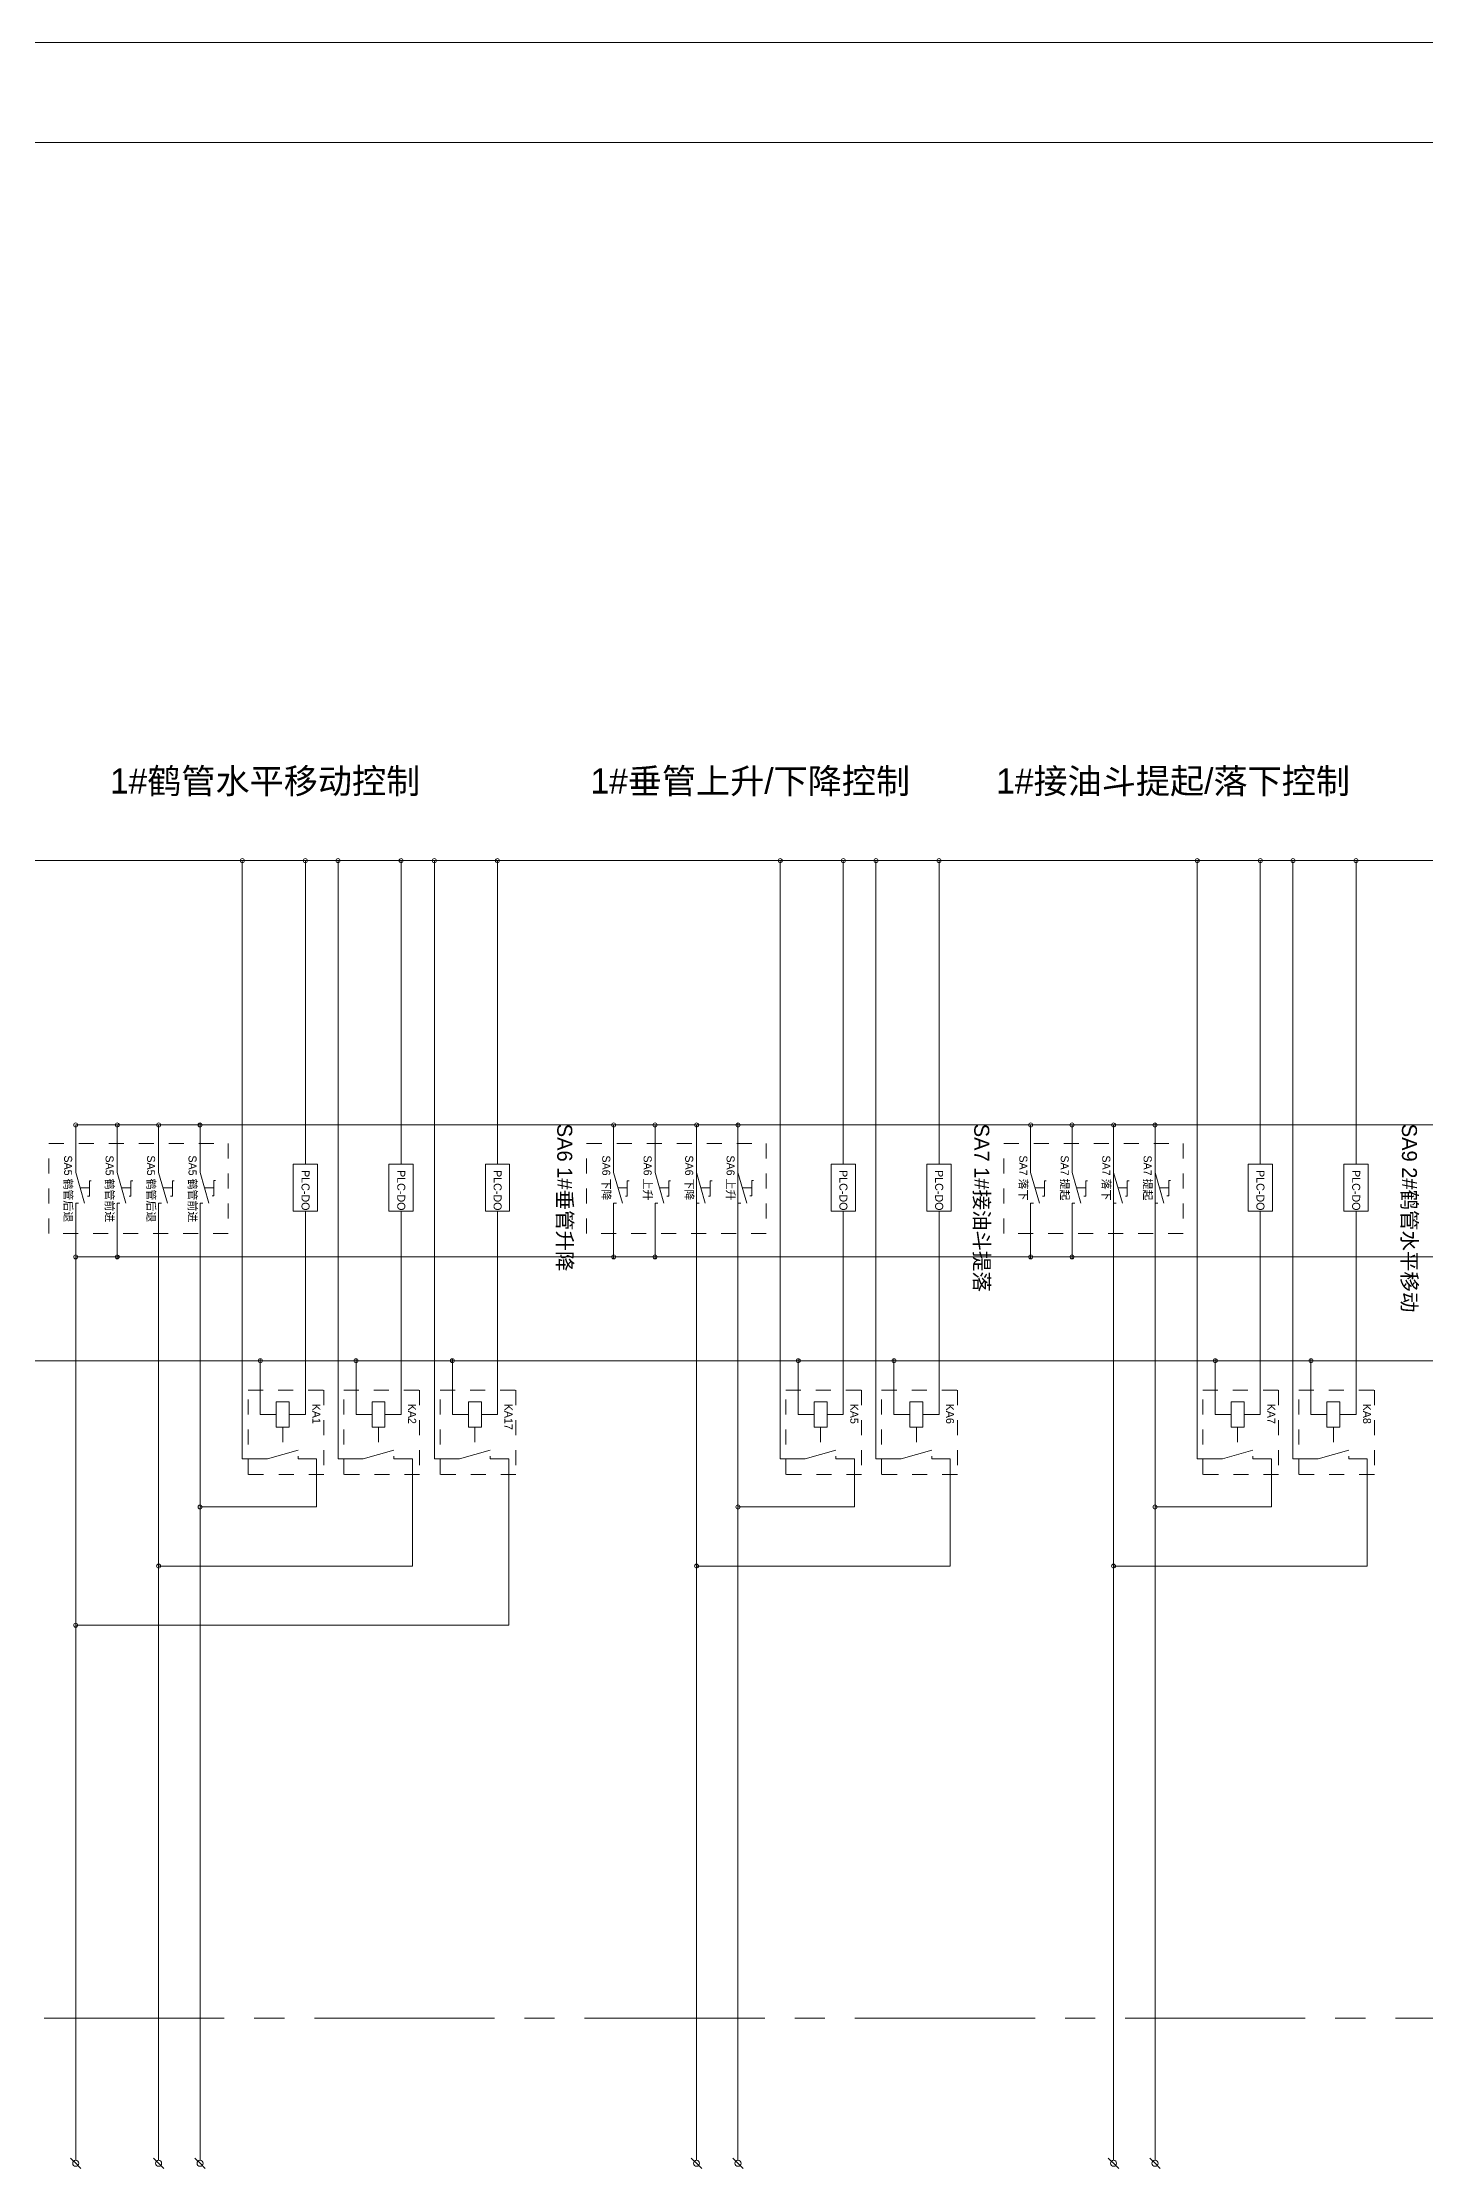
# Model space of a CAD drawing. Header units: millimetres. Extents: x 32721 to 103787, y 57624 to 127312.
# Drawn here: x 44295 to 45216, y 59007 to 60424 of the extents above; entities that cross this region are included whole.
import ezdxf

# ---------------------------------------------------------------- set-up
doc = ezdxf.new("R2010")
doc.units = ezdxf.units.MM
doc.header["$LTSCALE"] = 10
doc.linetypes.add('点画线', pattern=[18, 12, -2, 2, -2])
doc.linetypes.add('虚线', pattern=[2, 1, -1])
for name, color, linetype, lineweight in [('1轮廓实线层', 7, 'Continuous', 18), ('2细线层', 4, 'Continuous', 18), ('图框层', 7, 'Continuous', 18)]:
    doc.layers.add(name, color=color, linetype=linetype, lineweight=lineweight)
doc.styles.add('样式 1', font='SIMYOU.TTF', dxfattribs={"width": 0.75})

msp = doc.modelspace()

# ---------------------------------------------------------------- linework, layer by layer
at = {"layer": '1轮廓实线层'}
for p, q in [((42994.62, 59878.84), (46215.7, 59878.84)), ((44427.7, 59584.96), (44427.7, 59878.84)), ((44469.71, 59738.95), (44469.71, 59878.84)), ((44491.47, 59584.96), (44491.47, 59878.84)), ((44533.48, 59738.95), (44533.48, 59878.84)), ((44555.65, 59584.96), (44555.65, 59878.84)), ((44597.66, 59738.95), (44597.66, 59878.84)), ((44785.96, 59584.96), (44785.96, 59878.84)), ((44827.97, 59738.95), (44827.97, 59878.84)), ((44849.73, 59584.96), (44849.73, 59878.84)), ((44891.74, 59738.95), (44891.74, 59878.84)), ((45063.71, 59584.96), (45063.71, 59878.84)), ((45105.72, 59738.95), (45105.72, 59878.84)), ((45127.48, 59584.96), (45127.48, 59878.84)), ((45169.49, 59738.95), (45169.49, 59878.84)), ((44469.71, 59738.95), (44469.71, 59676.53)), ((44533.48, 59738.95), (44533.48, 59676.53)), ((44597.66, 59738.95), (44597.66, 59676.53)), ((44827.97, 59738.95), (44827.97, 59676.53)), ((44891.74, 59738.95), (44891.74, 59676.53)), ((45105.72, 59738.95), (45105.72, 59676.53)), ((45169.49, 59738.95), (45169.49, 59676.53)), ((44399.6, 59704.01), (44399.6, 59682.55)), ((44757.86, 59704.01), (44757.86, 59682.55)), ((45035.61, 59704.01), (45035.61, 59682.55)), ((44399.6, 59702.68), (44316.75, 59702.68)), ((44316.75, 59702.68), (44316.75, 59682.55)), ((44344.37, 59682.55), (44344.37, 59702.68)), ((44371.98, 59682.55), (44371.98, 59702.68)), ((44399.6, 59702.68), (44676.34, 59702.68)), ((44757.86, 59702.68), (44675, 59702.68)), ((44675, 59702.68), (44675, 59682.55)), ((44702.62, 59682.55), (44702.62, 59702.68)), ((44730.24, 59682.55), (44730.24, 59702.68)), ((44730.24, 59695.5), (44730.24, 59012.73)), ((44757.86, 59702.68), (44960.08, 59702.68)), ((44757.86, 59695.5), (44757.86, 59012.73)), ((44887.05, 59702.68), (44952.76, 59702.68)), ((45035.61, 59702.68), (44952.76, 59702.68)), ((44952.76, 59702.68), (44952.76, 59682.55)), ((44980.37, 59682.55), (44980.37, 59702.68)), ((45007.99, 59682.55), (45007.99, 59702.68)), ((45007.99, 59695.5), (45007.99, 59012.73)), ((45035.61, 59702.68), (45237.83, 59702.68)), ((45035.61, 59695.5), (45035.61, 59012.73)), ((44316.75, 59682.55), (44316.75, 59671)), ((44344.37, 59682.55), (44344.37, 59671)), ((44371.98, 59682.55), (44371.98, 59671)), ((44399.6, 59682.55), (44399.6, 59671)), ((44675, 59682.55), (44675, 59671)), ((44702.62, 59682.55), (44702.62, 59671)), ((44730.24, 59682.55), (44730.24, 59671)), ((44757.86, 59682.55), (44757.86, 59671)), ((44952.76, 59682.55), (44952.76, 59671)), ((44980.37, 59682.55), (44980.37, 59671)), ((45007.99, 59682.55), (45007.99, 59671)), ((45035.61, 59682.55), (45035.61, 59671)), ((44316.75, 59671), (44322.6, 59650.59)), ((44319.67, 59660.79), (44325.89, 59660.79)), ((44325.89, 59665.5), (44325.89, 59655.27)), ((44325.89, 59665.5), (44327.09, 59665.5)), ((44344.37, 59671), (44350.22, 59650.59)), ((44347.29, 59660.79), (44353.51, 59660.79)), ((44353.51, 59665.5), (44353.51, 59655.27)), ((44353.51, 59665.5), (44354.71, 59665.5)), ((44371.98, 59671), (44377.84, 59650.59)), ((44374.91, 59660.79), (44381.13, 59660.79)), ((44381.13, 59665.5), (44381.13, 59655.27)), ((44381.13, 59665.5), (44382.33, 59665.5)), ((44399.6, 59671), (44405.46, 59650.59)), ((44402.53, 59660.79), (44408.75, 59660.79)), ((44408.75, 59665.7), (44408.75, 59655.47)), ((44408.75, 59665.7), (44409.95, 59665.7)), ((44675, 59671), (44680.86, 59650.59)), ((44677.93, 59660.79), (44684.14, 59660.79)), ((44684.14, 59665.5), (44684.14, 59655.27)), ((44684.14, 59665.5), (44685.35, 59665.5)), ((44702.62, 59671), (44708.47, 59650.59)), ((44705.55, 59660.79), (44711.76, 59660.79)), ((44711.76, 59665.5), (44711.76, 59655.27)), ((44711.76, 59665.5), (44712.97, 59665.5)), ((44730.24, 59671), (44736.09, 59650.59)), ((44733.17, 59660.79), (44739.38, 59660.79)), ((44739.38, 59665.5), (44739.38, 59655.27)), ((44739.38, 59665.5), (44740.59, 59665.5)), ((44757.86, 59671), (44763.71, 59650.59)), ((44760.79, 59660.79), (44767, 59660.79)), ((44767, 59665.7), (44767, 59655.47)), ((44767, 59665.7), (44768.21, 59665.7)), ((44952.76, 59671), (44958.61, 59650.59)), ((44955.68, 59660.79), (44961.9, 59660.79)), ((44961.9, 59665.5), (44961.9, 59655.27)), ((44961.9, 59665.5), (44963.1, 59665.5)), ((44980.37, 59671), (44986.23, 59650.59)), ((44983.3, 59660.79), (44989.52, 59660.79)), ((44989.52, 59665.5), (44989.52, 59655.27)), ((44989.52, 59665.5), (44990.72, 59665.5)), ((45007.99, 59671), (45013.85, 59650.59)), ((45010.92, 59660.79), (45017.14, 59660.79)), ((45017.14, 59665.5), (45017.14, 59655.27)), ((45017.14, 59665.5), (45018.34, 59665.5)), ((45035.61, 59671), (45041.47, 59650.59)), ((45038.54, 59660.79), (45044.76, 59660.79)), ((45044.76, 59665.7), (45044.76, 59655.47)), ((45044.76, 59665.7), (45045.96, 59665.7)), ((44316.75, 59650.59), (44316.75, 59633.08)), ((44316.75, 59650.59), (44318.59, 59650.59)), ((44325.89, 59655.27), (44324.68, 59655.27)), ((44344.37, 59650.59), (44344.37, 59633.08)), ((44344.37, 59650.59), (44346.2, 59650.59)), ((44353.51, 59655.27), (44352.3, 59655.27)), ((44371.98, 59650.59), (44371.98, 59633.08)), ((44371.98, 59650.59), (44373.82, 59650.59)), ((44371.98, 59650.59), (44371.98, 59012.73)), ((44381.13, 59655.27), (44379.92, 59655.27)), ((44399.6, 59650.59), (44399.6, 59633.08)), ((44399.6, 59650.59), (44401.44, 59650.59)), ((44399.6, 59650.59), (44399.6, 59012.73)), ((44408.75, 59655.47), (44407.54, 59655.47)), ((44675, 59650.59), (44675, 59633.08)), ((44675, 59650.59), (44676.84, 59650.59)), ((44684.14, 59655.27), (44682.94, 59655.27)), ((44702.62, 59650.59), (44702.62, 59633.08)), ((44702.62, 59650.59), (44704.46, 59650.59)), ((44711.76, 59655.27), (44710.56, 59655.27)), ((44730.24, 59650.59), (44730.24, 59633.08)), ((44730.24, 59650.59), (44732.08, 59650.59)), ((44739.38, 59655.27), (44738.18, 59655.27)), ((44757.86, 59650.59), (44757.86, 59633.08)), ((44757.86, 59650.59), (44759.7, 59650.59)), ((44767, 59655.47), (44765.8, 59655.47)), ((44952.76, 59650.59), (44952.76, 59633.08)), ((44952.76, 59650.59), (44954.59, 59650.59)), ((44961.9, 59655.27), (44960.69, 59655.27)), ((44980.37, 59650.59), (44980.37, 59633.08)), ((44980.37, 59650.59), (44982.21, 59650.59)), ((44989.52, 59655.27), (44988.31, 59655.27)), ((45007.99, 59650.59), (45007.99, 59633.08)), ((45007.99, 59650.59), (45009.83, 59650.59)), ((45017.14, 59655.27), (45015.93, 59655.27)), ((45035.61, 59650.59), (45035.61, 59633.08)), ((45035.61, 59650.59), (45037.45, 59650.59)), ((45044.76, 59655.47), (45043.55, 59655.47)), ((44316.75, 59633.08), (44316.75, 59613.43)), ((44344.37, 59633.08), (44344.37, 59613.43)), ((44469.71, 59645.17), (44469.71, 59552.07)), ((44533.48, 59645.17), (44533.48, 59552.07)), ((44597.66, 59645.17), (44597.66, 59552.07)), ((44675, 59633.08), (44675, 59613.43)), ((44702.62, 59633.08), (44702.62, 59613.43)), ((44827.97, 59645.17), (44827.97, 59552.07)), ((44891.74, 59645.17), (44891.74, 59552.07)), ((44952.76, 59633.08), (44952.76, 59613.43)), ((44980.37, 59633.08), (44980.37, 59613.43)), ((45105.72, 59645.17), (45105.72, 59552.07)), ((45169.49, 59645.17), (45169.49, 59552.07)), ((45828.28, 59614.77), (44316.75, 59614.77)), ((44316.75, 59614.77), (44316.75, 59012.73)), ((44427.7, 59584.96), (44427.7, 59480.19)), ((44491.47, 59584.96), (44491.47, 59480.19)), ((44555.65, 59584.96), (44555.65, 59480.19)), ((44785.96, 59584.96), (44785.96, 59480.19)), ((44849.73, 59584.96), (44849.73, 59480.19)), ((45063.71, 59584.96), (45063.71, 59480.19)), ((45127.48, 59584.96), (45127.48, 59480.19)), ((44469.71, 59552.07), (44469.71, 59509.72)), ((44533.48, 59552.07), (44533.48, 59509.72)), ((44597.66, 59552.07), (44597.66, 59509.72)), ((44827.97, 59552.07), (44827.97, 59509.72)), ((44891.74, 59552.07), (44891.74, 59509.72)), ((45105.72, 59552.07), (45105.72, 59509.72)), ((45169.49, 59552.07), (45169.49, 59509.72)), ((46215.7, 59545.54), (43033.65, 59545.54)), ((44439.7, 59546.87), (44439.7, 59530.81)), ((44503.47, 59546.87), (44503.47, 59530.81)), ((44567.65, 59546.87), (44567.65, 59530.81)), ((44797.96, 59546.87), (44797.96, 59530.81)), ((44861.72, 59546.87), (44861.72, 59530.81)), ((45075.71, 59546.87), (45075.71, 59530.81)), ((45139.48, 59546.87), (45139.48, 59530.81)), ((44439.7, 59509.72), (44439.7, 59530.81)), ((44503.47, 59509.72), (44503.47, 59530.81)), ((44567.65, 59509.72), (44567.65, 59530.81)), ((44797.96, 59509.72), (44797.96, 59530.81)), ((44861.72, 59509.72), (44861.72, 59530.81)), ((45075.71, 59509.72), (45075.71, 59530.81)), ((45139.48, 59509.72), (45139.48, 59530.81)), ((44450.33, 59509.72), (44439.7, 59509.72)), ((44458.97, 59509.72), (44469.71, 59509.72)), ((44514.1, 59509.72), (44503.47, 59509.72)), ((44522.74, 59509.72), (44533.48, 59509.72)), ((44578.28, 59509.72), (44567.65, 59509.72)), ((44586.92, 59509.72), (44597.66, 59509.72)), ((44808.59, 59509.72), (44797.96, 59509.72)), ((44817.23, 59509.72), (44827.97, 59509.72)), ((44872.36, 59509.72), (44861.72, 59509.72)), ((44880.99, 59509.72), (44891.74, 59509.72)), ((45086.34, 59509.72), (45075.71, 59509.72)), ((45094.98, 59509.72), (45105.72, 59509.72)), ((45150.11, 59509.72), (45139.48, 59509.72)), ((45158.75, 59509.72), (45169.49, 59509.72)), ((44427.7, 59480.19), (44444.45, 59480.19)), ((44444.45, 59480.19), (44464.86, 59486.04)), ((44464.86, 59480.19), (44464.86, 59482.03)), ((44464.86, 59480.19), (44477.23, 59480.19)), ((44477.23, 59480.19), (44477.23, 59461.4)), ((44491.47, 59480.19), (44508.21, 59480.19)), ((44508.21, 59480.19), (44528.62, 59486.04)), ((44528.62, 59480.19), (44528.62, 59482.03)), ((44528.62, 59480.19), (44541, 59480.19)), ((44541, 59480.19), (44541, 59461.4)), ((44555.65, 59480.19), (44572.4, 59480.19)), ((44572.4, 59480.19), (44592.81, 59486.04)), ((44592.81, 59480.19), (44592.81, 59482.03)), ((44592.81, 59480.19), (44605.18, 59480.19)), ((44605.18, 59480.19), (44605.18, 59461.4)), ((44785.96, 59480.19), (44802.7, 59480.19)), ((44802.7, 59480.19), (44823.11, 59486.04)), ((44823.11, 59480.19), (44823.11, 59482.03)), ((44823.11, 59480.19), (44835.49, 59480.19)), ((44835.49, 59480.19), (44835.49, 59461.4)), ((44849.73, 59480.19), (44866.47, 59480.19)), ((44866.47, 59480.19), (44886.88, 59486.04)), ((44886.88, 59480.19), (44886.88, 59482.03)), ((44886.88, 59480.19), (44899.25, 59480.19)), ((44899.25, 59480.19), (44899.25, 59461.4)), ((45063.71, 59480.19), (45080.46, 59480.19)), ((45080.46, 59480.19), (45100.87, 59486.04)), ((45100.87, 59480.19), (45100.87, 59482.03)), ((45100.87, 59480.19), (45113.24, 59480.19)), ((45113.24, 59480.19), (45113.24, 59461.4)), ((45127.48, 59480.19), (45144.22, 59480.19)), ((45144.22, 59480.19), (45164.63, 59486.04)), ((45164.63, 59480.19), (45164.63, 59482.03)), ((45164.63, 59480.19), (45177.01, 59480.19)), ((45177.01, 59480.19), (45177.01, 59461.4)), ((44477.23, 59461.4), (44477.23, 59448.08)), ((44541, 59461.4), (44541, 59408.68)), ((44605.18, 59461.4), (44605.18, 59408.68)), ((44835.49, 59461.4), (44835.49, 59448.08)), ((44899.25, 59461.4), (44899.25, 59408.68)), ((45113.24, 59461.4), (45113.24, 59448.08)), ((45177.01, 59461.4), (45177.01, 59408.68)), ((44477.23, 59448.08), (44399.6, 59448.08)), ((44835.49, 59448.08), (44757.86, 59448.08)), ((45113.24, 59448.08), (45035.61, 59448.08)), ((44541, 59408.68), (44371.98, 59408.68)), ((44605.18, 59408.68), (44605.18, 59369.29)), ((44899.25, 59408.68), (44730.24, 59408.68)), ((45177.01, 59408.68), (45007.99, 59408.68)), ((44605.18, 59369.29), (44316.75, 59369.29)), ((44316.75, 59010.71), (44313.27, 59014.19)), ((44316.75, 59010.71), (44320.22, 59007.24)), ((44371.98, 59010.71), (44368.51, 59014.19)), ((44371.98, 59010.71), (44375.46, 59007.24)), ((44399.6, 59010.71), (44396.13, 59014.19)), ((44399.6, 59010.71), (44403.08, 59007.24)), ((44730.24, 59010.71), (44726.77, 59014.19)), ((44730.24, 59010.71), (44733.72, 59007.24)), ((44757.86, 59010.71), (44754.38, 59014.19)), ((44757.86, 59010.71), (44761.33, 59007.24)), ((45007.99, 59010.71), (45004.52, 59014.19)), ((45007.99, 59010.71), (45011.47, 59007.24)), ((45035.61, 59010.71), (45032.14, 59014.19)), ((45035.61, 59010.71), (45039.09, 59007.24))]:
    msp.add_line(p, q, dxfattribs=at)
at = {"layer": '1轮廓实线层', "linetype": '虚线'}
for p, q in [((44454.65, 59501.27), (44454.65, 59483.11)), ((44518.42, 59501.27), (44518.42, 59483.11)), ((44582.6, 59501.27), (44582.6, 59483.11)), ((44812.91, 59501.27), (44812.91, 59483.11)), ((44876.68, 59501.27), (44876.68, 59483.11)), ((45090.66, 59501.27), (45090.66, 59483.11)), ((45154.43, 59501.27), (45154.43, 59483.11))]:
    msp.add_line(p, q, dxfattribs=at)
at = {"layer": '1轮廓实线层', "linetype": '点画线'}
msp.add_line((46215.7, 59107.45), (43004.18, 59107.45), dxfattribs=at)
at = {"layer": '1轮廓实线层', "linetype": '虚线'}
for points in [[(44418.39, 59690.35), (44418.39, 59630.3), (44298.81, 59630.3), (44298.81, 59690.35)], [(44776.65, 59690.35), (44776.65, 59630.3), (44657.06, 59630.3), (44657.06, 59690.35)], [(45054.4, 59690.35), (45054.4, 59630.3), (44934.81, 59630.3), (44934.81, 59690.35)], [(44481.93, 59525.98), (44481.93, 59469.62), (44431.53, 59469.62), (44431.53, 59525.98)], [(44545.7, 59525.98), (44545.7, 59469.62), (44495.3, 59469.62), (44495.3, 59525.98)], [(44609.88, 59525.98), (44609.88, 59469.62), (44559.48, 59469.62), (44559.48, 59525.98)], [(44840.18, 59525.98), (44840.18, 59469.62), (44789.79, 59469.62), (44789.79, 59525.98)], [(44903.95, 59525.98), (44903.95, 59469.62), (44853.55, 59469.62), (44853.55, 59525.98)], [(45117.94, 59525.98), (45117.94, 59469.62), (45067.54, 59469.62), (45067.54, 59525.98)], [(45181.7, 59525.98), (45181.7, 59469.62), (45131.31, 59469.62), (45131.31, 59525.98)]]:
    msp.add_lwpolyline(points, close=True, dxfattribs=at)
at = {"layer": '1轮廓实线层'}
for points in [[(44477.8, 59676.53), (44477.8, 59645.17), (44461.63, 59645.17), (44461.63, 59676.53)], [(44541.56, 59676.53), (44541.56, 59645.17), (44525.4, 59645.17), (44525.4, 59676.53)], [(44605.75, 59676.53), (44605.75, 59645.17), (44589.58, 59645.17), (44589.58, 59676.53)], [(44836.05, 59676.53), (44836.05, 59645.17), (44819.89, 59645.17), (44819.89, 59676.53)], [(44899.82, 59676.53), (44899.82, 59645.17), (44883.66, 59645.17), (44883.66, 59676.53)], [(45113.81, 59676.53), (45113.81, 59645.17), (45097.64, 59645.17), (45097.64, 59676.53)], [(45177.57, 59676.53), (45177.57, 59645.17), (45161.41, 59645.17), (45161.41, 59676.53)], [(44458.97, 59518.16), (44458.97, 59501.27), (44450.33, 59501.27), (44450.33, 59518.16)], [(44522.74, 59518.16), (44522.74, 59501.27), (44514.1, 59501.27), (44514.1, 59518.16)], [(44586.92, 59518.16), (44586.92, 59501.27), (44578.28, 59501.27), (44578.28, 59518.16)], [(44817.23, 59518.16), (44817.23, 59501.27), (44808.59, 59501.27), (44808.59, 59518.16)], [(44880.99, 59518.16), (44880.99, 59501.27), (44872.36, 59501.27), (44872.36, 59518.16)], [(45094.98, 59518.16), (45094.98, 59501.27), (45086.34, 59501.27), (45086.34, 59518.16)], [(45158.75, 59518.16), (45158.75, 59501.27), (45150.11, 59501.27), (45150.11, 59518.16)]]:
    msp.add_lwpolyline(points, close=True, dxfattribs=at)
for centre, radius in [((44427.7, 59878.84), 1.33), ((44469.71, 59878.84), 1.33), ((44491.47, 59878.84), 1.33), ((44533.48, 59878.84), 1.33), ((44555.65, 59878.84), 1.33), ((44597.66, 59878.84), 1.33), ((44785.96, 59878.84), 1.33), ((44827.97, 59878.84), 1.33), ((44849.73, 59878.84), 1.33), ((44891.74, 59878.84), 1.33), ((45063.71, 59878.84), 1.33), ((45105.72, 59878.84), 1.33), ((45127.48, 59878.84), 1.33), ((45169.49, 59878.84), 1.33), ((44316.75, 59702.68), 1.33), ((44344.37, 59702.68), 1.33), ((44371.98, 59702.68), 1.33), ((44399.6, 59702.68), 1.33), ((44675, 59702.68), 1.33), ((44702.62, 59702.68), 1.33), ((44730.24, 59702.68), 1.33), ((44757.86, 59702.68), 1.33), ((44952.76, 59702.68), 1.33), ((44980.37, 59702.68), 1.33), ((45007.99, 59702.68), 1.33), ((45035.61, 59702.68), 1.33), ((44316.75, 59614.77), 1.33), ((44344.37, 59614.77), 1.33), ((44675, 59614.77), 1.33), ((44702.62, 59614.77), 1.33), ((44952.76, 59614.77), 1.33), ((44980.37, 59614.77), 1.33), ((44439.7, 59545.54), 1.33), ((44503.47, 59545.54), 1.33), ((44567.65, 59545.54), 1.33), ((44797.96, 59545.54), 1.33), ((44861.72, 59545.54), 1.33), ((45075.71, 59545.54), 1.33), ((45139.48, 59545.54), 1.33), ((44399.6, 59448.08), 1.33), ((44757.86, 59448.08), 1.33), ((45035.61, 59448.08), 1.33), ((44371.98, 59408.68), 1.33), ((44730.24, 59408.68), 1.33), ((45007.99, 59408.68), 1.33), ((44316.75, 59369.29), 1.33), ((44316.75, 59010.71), 2.01), ((44371.98, 59010.71), 2.01), ((44399.6, 59010.71), 2.01), ((44730.24, 59010.71), 2.01), ((44757.86, 59010.71), 2.01), ((45007.99, 59010.71), 2.01), ((45035.61, 59010.71), 2.01)]:
    msp.add_circle(centre, radius, dxfattribs=at)
at = {"layer": '2细线层'}
msp.add_line((46503.25, 60424.02), (42543.25, 60424.02), dxfattribs=at)
at = {"layer": '图框层'}
msp.add_line((46436.59, 60357.35), (42709.92, 60357.35), dxfattribs=at)

# ---------------------------------------------------------------- texts
at = {"layer": '1轮廓实线层', "style": '样式 1'}
for s, height, p in [('1#鹤管水平移动控制', 16.667, (44339.57, 59923.55)), ('1#垂管上升/下降控制', 16.6667, (44659.65, 59923.55)), ('1#接油斗提起/落下控制', 16.6667, (44929.89, 59923.55))]:
    msp.add_text(s, height=height, dxfattribs=at).set_placement(p)
for s, p in [('PLC-DO', (44467.15, 59672.6)), ('PLC-DO', (44530.92, 59672.6)), ('PLC-DO', (44595.1, 59672.6)), ('PLC-DO', (44825.41, 59672.6)), ('PLC-DO', (44889.18, 59672.6)), ('PLC-DO', (45103.16, 59672.6)), ('PLC-DO', (45166.93, 59672.6)), ('KA1', (44474.39, 59516.93)), ('KA2', (44538.16, 59516.93)), ('KA17', (44602.34, 59516.93)), ('KA5', (44832.65, 59516.93)), ('KA6', (44896.42, 59516.93)), ('KA7', (45110.4, 59516.93)), ('KA8', (45174.17, 59516.93))]:
    msp.add_text(s, height=5.333, rotation=270, dxfattribs=at).set_placement(p)
at = {"layer": '1轮廓实线层', "attachment_point": 7, "rotation": 270, "style": '样式 1'}
for s, insert, char_height, width in [('{\\W1;SA6 1#垂管升降}', (44636.33, 59703.48), 10, 148.0833), ('{\\W1;SA7 1#接油斗提落}', (44914.08, 59703.48), 10, 169.4167), ('{\\W1;SA9 2#鹤管水平移动}', (45198.93, 59703.48), 10, 190.0833), ('{\\W1;SA5 鹤管后退}', (44308.42, 59682.38), 5.3333, 67.4222), ('{\\W1;SA5 鹤管前进}', (44336.04, 59682.38), 5.3333, 67.5111), ('{\\W1;SA5 鹤管后退}', (44363.66, 59682.38), 5.3333, 67.4222), ('{\\W1;SA5 鹤管前进}', (44391.28, 59682.38), 5.3333, 67.5111), ('{\\W1;SA6 下降}', (44666.85, 59682.38), 5.3333, 44.8444), ('{\\W1;SA6 上升}', (44694.41, 59682.38), 5.3333, 44.7556), ('{\\W1;SA6 下降}', (44722.09, 59682.38), 5.3333, 44.8444), ('{\\W1;SA6 上升}', (44749.65, 59682.38), 5.3333, 44.7556), ('{\\W1;SA7 落下}', (44944.66, 59682.38), 5.3333, 44.8444), ('{\\W1;SA7 提起}', (44972.16, 59682.38), 5.3333, 44.8444), ('{\\W1;SA7 落下}', (44999.9, 59682.38), 5.3333, 44.8444), ('{\\W1;SA7 提起}', (45027.4, 59682.38), 5.3333, 44.8444)]:
    msp.add_mtext(s, dxfattribs=dict(at, insert=insert, char_height=char_height, width=width))

doc.saveas('drawing.dxf')
